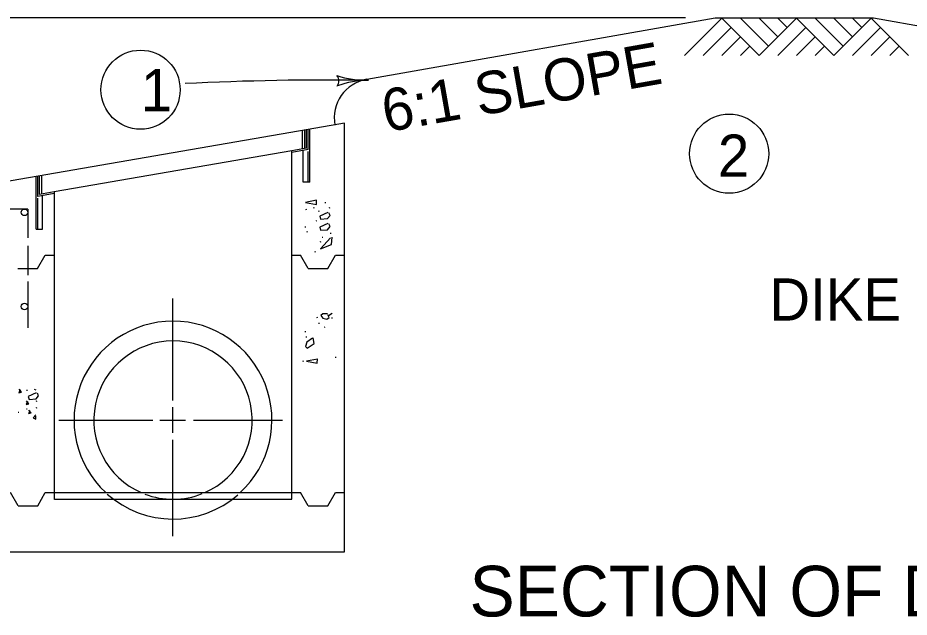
# Model space of a CAD drawing. Extents: x 1007 to 1035.5, y 1000.5 to 1021.5.
# Drawn here: x 1027.733 to 1031.956, y 1011.113 to 1013.953 of the extents above; entities that cross this region are included whole.
import ezdxf

# ---------------------------------------------------------------- set-up
doc = ezdxf.new("R2010")
doc.units = 0
doc.layers.add('Level 1', color=7, linetype='Continuous')
doc.layers.add('Level 2', color=7, linetype='Continuous')

msp = doc.modelspace()

# ---------------------------------------------------------------- linework, layer by layer
at = {"layer": 'Level 1'}
for p, q in [((1030.8958, 1013.9531), (1026.5567, 1013.9531)), ((1029.3858, 1013.6621), (1031.0363, 1013.9531)), ((1030.8917, 1013.7744), (1031.0684, 1013.9513)), ((1031.0363, 1013.9531), (1031.7863, 1013.9531)), ((1031.0684, 1013.9513), (1031.2453, 1013.7744)), ((1031.1569, 1013.9513), (1031.2894, 1013.8187)), ((1031.2452, 1013.9513), (1031.3336, 1013.8628)), ((1031.2453, 1013.7744), (1031.422, 1013.9513)), ((1031.3336, 1013.9513), (1031.3778, 1013.907)), ((1031.422, 1013.9513), (1031.5988, 1013.7744)), ((1031.5105, 1013.9513), (1031.643, 1013.8187)), ((1031.5988, 1013.7744), (1031.7756, 1013.9513)), ((1031.5988, 1013.9513), (1031.6872, 1013.8628)), ((1031.6872, 1013.9513), (1031.7314, 1013.907)), ((1031.7756, 1013.9513), (1031.9524, 1013.7744)), ((1031.7863, 1013.9531), (1033.3573, 1013.6761)), ((1030.9801, 1013.7744), (1031.1127, 1013.907)), ((1031.3337, 1013.7744), (1031.4663, 1013.907)), ((1031.6873, 1013.7744), (1031.8198, 1013.907)), ((1031.0684, 1013.7744), (1031.1568, 1013.8628)), ((1031.422, 1013.7744), (1031.5104, 1013.8628)), ((1031.7756, 1013.7744), (1031.864, 1013.8628)), ((1031.1568, 1013.7744), (1031.201, 1013.8187)), ((1031.5104, 1013.7744), (1031.5546, 1013.8187)), ((1031.864, 1013.7744), (1031.9082, 1013.8187)), ((1029.1085, 1013.4237), (1027.6554, 1013.1722)), ((1029.0929, 1013.3338), (1029.0929, 1013.4208)), ((1029.1008, 1013.3351), (1029.1008, 1013.4223)), ((1029.2805, 1013.4534), (1029.1085, 1013.4237)), ((1029.1085, 1013.3285), (1029.1085, 1013.4237)), ((1029.1163, 1013.175), (1029.1163, 1013.425)), ((1029.2804, 1011.4222), (1029.2804, 1013.4534)), ((1029.0812, 1013.3318), (1029.0812, 1013.4188)), ((1029.0304, 1013.3229), (1027.9055, 1013.1283)), ((1029.1008, 1013.3351), (1029.0304, 1013.3229)), ((1029.1085, 1013.3285), (1029.0304, 1013.315)), ((1029.0304, 1011.7036), (1029.0304, 1013.323)), ((1029.0851, 1013.175), (1029.0851, 1013.3244)), ((1029.1085, 1013.175), (1029.1085, 1013.3202)), ((1027.8192, 1012.9518), (1027.8192, 1013.2004)), ((1027.8269, 1013.1067), (1027.8269, 1013.2018)), ((1027.8348, 1013.116), (1027.8348, 1013.2032)), ((1027.8465, 1013.118), (1027.8465, 1013.2047)), ((1029.1163, 1013.175), (1029.0851, 1013.175)), ((1027.9055, 1013.1283), (1027.8348, 1013.116)), ((1027.9054, 1013.1282), (1027.9054, 1011.7033)), ((1027.9054, 1013.1203), (1027.8269, 1013.1067)), ((1027.8269, 1012.9518), (1027.8269, 1013.0991)), ((1027.8504, 1012.9518), (1027.8504, 1013.1102)), ((1027.8192, 1012.9518), (1027.8504, 1012.9518)), ((1027.8258, 1012.7661), (1027.862, 1012.8286)), ((1027.862, 1012.8286), (1027.9049, 1012.8286)), ((1029.0306, 1012.8286), (1029.0311, 1012.8286)), ((1029.0311, 1012.8286), (1029.0722, 1012.8286)), ((1029.1083, 1012.7661), (1029.0722, 1012.8286)), ((1029.2014, 1012.7661), (1029.2375, 1012.8286)), ((1029.2375, 1012.8286), (1029.2805, 1012.8286)), ((1027.7327, 1012.7661), (1027.8258, 1012.7661)), ((1029.1083, 1012.7661), (1029.2014, 1012.7661)), ((1028.4679, 1012.1402), (1028.4679, 1012.6226)), ((1028.4679, 1011.9863), (1028.4679, 1012.1086)), ((1027.9273, 1012.0472), (1028.372, 1012.0472)), ((1028.4063, 1012.0472), (1028.5272, 1012.0472)), ((1028.5648, 1012.0472), (1028.9867, 1012.0472)), ((1028.4679, 1011.4966), (1028.4679, 1011.953)), ((1027.7338, 1011.6409), (1027.6977, 1011.7034)), ((1027.8269, 1011.6409), (1027.863, 1011.7034)), ((1027.863, 1011.7034), (1027.906, 1011.7034)), ((1027.9054, 1011.7033), (1027.9054, 1011.6708)), ((1027.906, 1011.7034), (1028.7867, 1011.7034)), ((1028.7867, 1011.7034), (1029.0305, 1011.7034)), ((1029.0299, 1011.7035), (1029.0722, 1011.7035)), ((1029.0304, 1011.6722), (1029.0304, 1011.7034)), ((1029.1083, 1011.641), (1029.0722, 1011.7035)), ((1029.2014, 1011.641), (1029.2375, 1011.7035)), ((1029.2375, 1011.7035), (1029.2805, 1011.7035)), ((1027.9059, 1011.6722), (1029.0303, 1011.6722)), ((1027.7338, 1011.6409), (1027.8269, 1011.6409)), ((1029.1083, 1011.641), (1029.2014, 1011.641)), ((1027.6554, 1011.4222), (1029.2804, 1011.4222))]:
    msp.add_line(p, q, dxfattribs=at)
for points in [[(1029.1478, 1013.0887), (1029.096, 1013.078), (1029.1472, 1013.0689), (1029.1478, 1013.0892)], [(1029.0999, 1013.0443), (1029.0957, 1013.0438)], [(1029.1366, 1013.0522), (1029.1323, 1013.0516)], [(1029.1916, 1013.077), (1029.1873, 1013.0765)], [(1029.2112, 1013.0522), (1029.2069, 1013.0516)], [(1029.1602, 1013.0364), (1029.1558, 1013.0359)], [(1029.2013, 1013.0305), (1029.1633, 1013.0129), (1029.1671, 1012.999), (1029.2007, 1013.0017), (1029.2119, 1013.0172), (1029.2071, 1013.0294)], [(1029.0973, 1012.9618), (1029.093, 1012.9613)], [(1029.1483, 1012.9906), (1029.1441, 1012.9901)], [(1029.2013, 1012.9782), (1029.1633, 1012.9606), (1029.1671, 1012.9467), (1029.2007, 1012.9493), (1029.2119, 1012.9648), (1029.2071, 1012.9771)], [(1029.1052, 1012.9383), (1029.1009, 1012.9378)], [(1029.2135, 1012.9105), (1029.1676, 1012.8593), (1029.2183, 1012.8796), (1029.222, 1012.9143)], [(1029.2178, 1012.9317), (1029.2134, 1012.9312)], [(1029.168, 1012.8912), (1029.1638, 1012.8906)], [(1029.1784, 1012.9121), (1029.1742, 1012.9115)], [(1029.1431, 1012.844), (1029.1388, 1012.8435)], [(1029.1999, 1012.5502), (1029.1786, 1012.5508), (1029.1684, 1012.5433), (1029.1775, 1012.5294), (1029.1967, 1012.5257), (1029.2073, 1012.5326), (1029.202, 1012.5459)], [(1029.2053, 1012.5428), (1029.2218, 1012.5544)], [(1029.1525, 1012.5328), (1029.1483, 1012.5323)], [(1029.1617, 1012.5053), (1029.1574, 1012.5048)], [(1029.2232, 1012.5302), (1029.2189, 1012.5296)], [(1029.0975, 1012.466), (1029.0933, 1012.4655)], [(1029.1878, 1012.4869), (1029.1836, 1012.4864)], [(1029.1295, 1012.4355), (1029.1028, 1012.4158), (1029.0964, 1012.3955), (1029.1039, 1012.388), (1029.1375, 1012.4093), (1029.1316, 1012.4371)], [(1029.1015, 1012.4398), (1029.0972, 1012.4393)], [(1029.0858, 1012.3259), (1029.0815, 1012.3254)], [(1029.1519, 1012.3363), (1029.1002, 1012.3256), (1029.1513, 1012.3165), (1029.1519, 1012.3368)], [(1029.2403, 1012.3443), (1029.2359, 1012.3438)], [(1027.7446, 1012.1898), (1027.7382, 1012.1764), (1027.751, 1012.1796), (1027.7393, 1012.1929)], [(1027.7789, 1012.1872), (1027.7747, 1012.1866)], [(1027.82, 1012.176), (1027.7822, 1012.1584), (1027.7858, 1012.1445), (1027.8195, 1012.1472), (1027.8307, 1012.1627), (1027.8259, 1012.1749)], [(1027.8108, 1012.1934), (1027.8183, 1012.1902)], [(1027.7786, 1012.1348), (1027.7722, 1012.1214), (1027.785, 1012.1246), (1027.7733, 1012.1379)], [(1027.8221, 1012.1361), (1027.8178, 1012.1356)], [(1027.7383, 1012.0838), (1027.7341, 1012.0832)], [(1027.7776, 1012.0994), (1027.7733, 1012.0989)], [(1027.7904, 1012.0916), (1027.784, 1012.0783), (1027.7968, 1012.0814), (1027.7851, 1012.0948)], [(1027.8188, 1012.0723), (1027.8059, 1012.0573), (1027.8188, 1012.051), (1027.8183, 1012.0659)], [(1027.8221, 1012.1047), (1027.8178, 1012.1042)]]:
    msp.add_lwpolyline(points, dxfattribs=at)
for centre in [(1028.3143, 1013.6124), (1031.103, 1013.3094)]:
    msp.add_circle(centre, 0.1875, dxfattribs=at)
for centre, radius, start, end in [((1029.3865, 1014.126), 0.4688, 252.3732, 271.02), ((1029.2167, 1013.6542), 0.0375, 319.8007, 41.9174), ((1029.2163, 999.335), 14.3234, 89.28529, 92.76685), ((1029.4196, 1013.4776), 0.1875, 100.3636, 190.2271), ((1029.4033, 1013.1887), 0.4688, 91.0261, 109.6949), ((1029.4033, 1013.1887), 0.4688, 91.0138, 91.0261), ((1028.4679, 1012.0471), 0.4688, 312.8182, 227.1429), ((1028.468, 1012.0469), 0.375, 293.6149, 246.4133), ((1028.4679, 1012.0471), 0.4688, 228.3799, 311.0542), ((1028.468, 1012.0469), 0.375, 249.1136, 291.7122)]:
    msp.add_arc(centre, radius, start, end, dxfattribs=at)
at = {"layer": 'Level 2'}
for p, q in [((1027.7804, 1013.0472), (1027.6417, 1013.0472)), ((1027.7804, 1013.0472), (1027.7804, 1012.91)), ((1027.7804, 1012.8728), (1027.7804, 1012.733)), ((1027.7804, 1012.7032), (1027.7804, 1012.485))]:
    msp.add_line(p, q, dxfattribs=at)
for centre in [(1027.7645, 1013.0315), (1027.7642, 1012.5855)]:
    msp.add_circle(centre, 0.0156, dxfattribs=at)

# ---------------------------------------------------------------- texts
at = {"layer": 'Level 1'}
msp.add_text('6:1 SLOPE', height=0.2, rotation=9.9998, dxfattribs=at).set_placement((1029.4769, 1013.4108))
for s, height, p in [('1', 0.2, (1028.3152, 1013.5107)), ('2', 0.2, (1031.0496, 1013.2)), ('DIKE', 0.2, (1031.2931, 1012.5185)), ('SECTION OF DIKE', 0.24, (1029.8728, 1011.1167))]:
    msp.add_text(s, height=height, dxfattribs=at).set_placement(p)

doc.saveas('drawing.dxf')
